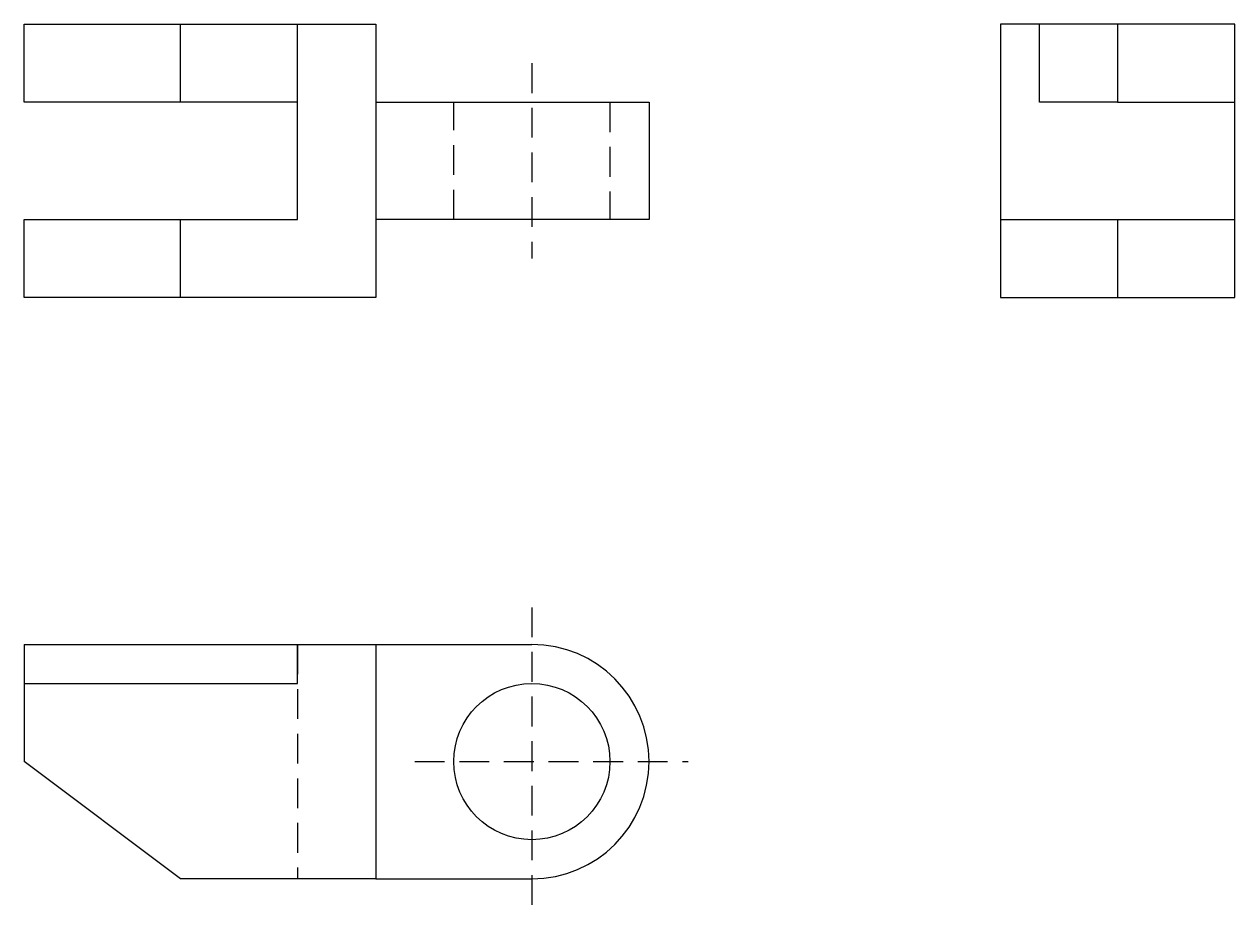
# Model space of a CAD drawing. Header units: millimetres. Extents: x 20 to 330, y 23 to 250.
import ezdxf

# ---------------------------------------------------------------- set-up
doc = ezdxf.new("R2010")
doc.units = ezdxf.units.MM
doc.header["$LTSCALE"] = 0.6
doc.linetypes.add('DASHED', pattern=[19.05, 12.7, -6.35])
doc.layers.add('粗实线', color=7, linetype='Continuous')
doc.layers.add('虚线', color=2, linetype='DASHED')

msp = doc.modelspace()

# ---------------------------------------------------------------- linework, layer by layer
at = {"layer": '粗实线'}
for p, q in [((20, 230), (20, 250)), ((20, 250), (110, 250)), ((60, 230), (60, 250)), ((90, 230), (90, 250)), ((110, 250), (110, 180)), ((270, 250), (270, 180)), ((330, 250), (270, 250)), ((280, 230), (280, 250)), ((300, 250), (300, 230)), ((330, 180), (330, 250)), ((90, 230), (20, 230)), ((90, 200), (90, 230)), ((110, 230), (180, 230)), ((180, 230), (180, 200)), ((300, 230), (280, 230)), ((300, 230), (330, 230)), ((20, 180), (20, 200)), ((20, 200), (90, 200)), ((60, 180), (60, 200)), ((180, 200), (110, 200)), ((270, 200), (330, 200)), ((300, 200), (300, 180)), ((110, 180), (20, 180)), ((270, 180), (330, 180)), ((20, 91.16), (20, 61.16)), ((20, 91.16), (110, 91.16)), ((90, 81.16), (90, 91.16)), ((100, 91.16), (150, 91.16)), ((110, 91.16), (110, 31.16)), ((20, 81.16), (90, 81.16)), ((60, 31.16), (20, 61.16)), ((110, 31.16), (60, 31.16)), ((110, 31.16), (150, 31.16))]:
    msp.add_line(p, q, dxfattribs=at)
msp.add_circle((150, 61.16), 20, dxfattribs=at)
msp.add_arc((150, 61.16), 30, 270, 90, dxfattribs=at)
at = {"layer": '虚线'}
for p, q in [((150, 240), (150, 190)), ((130, 200), (130, 230)), ((170, 230), (170, 200)), ((150, 100.66), (150, 23.21)), ((90, 91.16), (90, 31.16)), ((120, 61.16), (190, 61.16))]:
    msp.add_line(p, q, dxfattribs=at)

doc.saveas('drawing.dxf')
